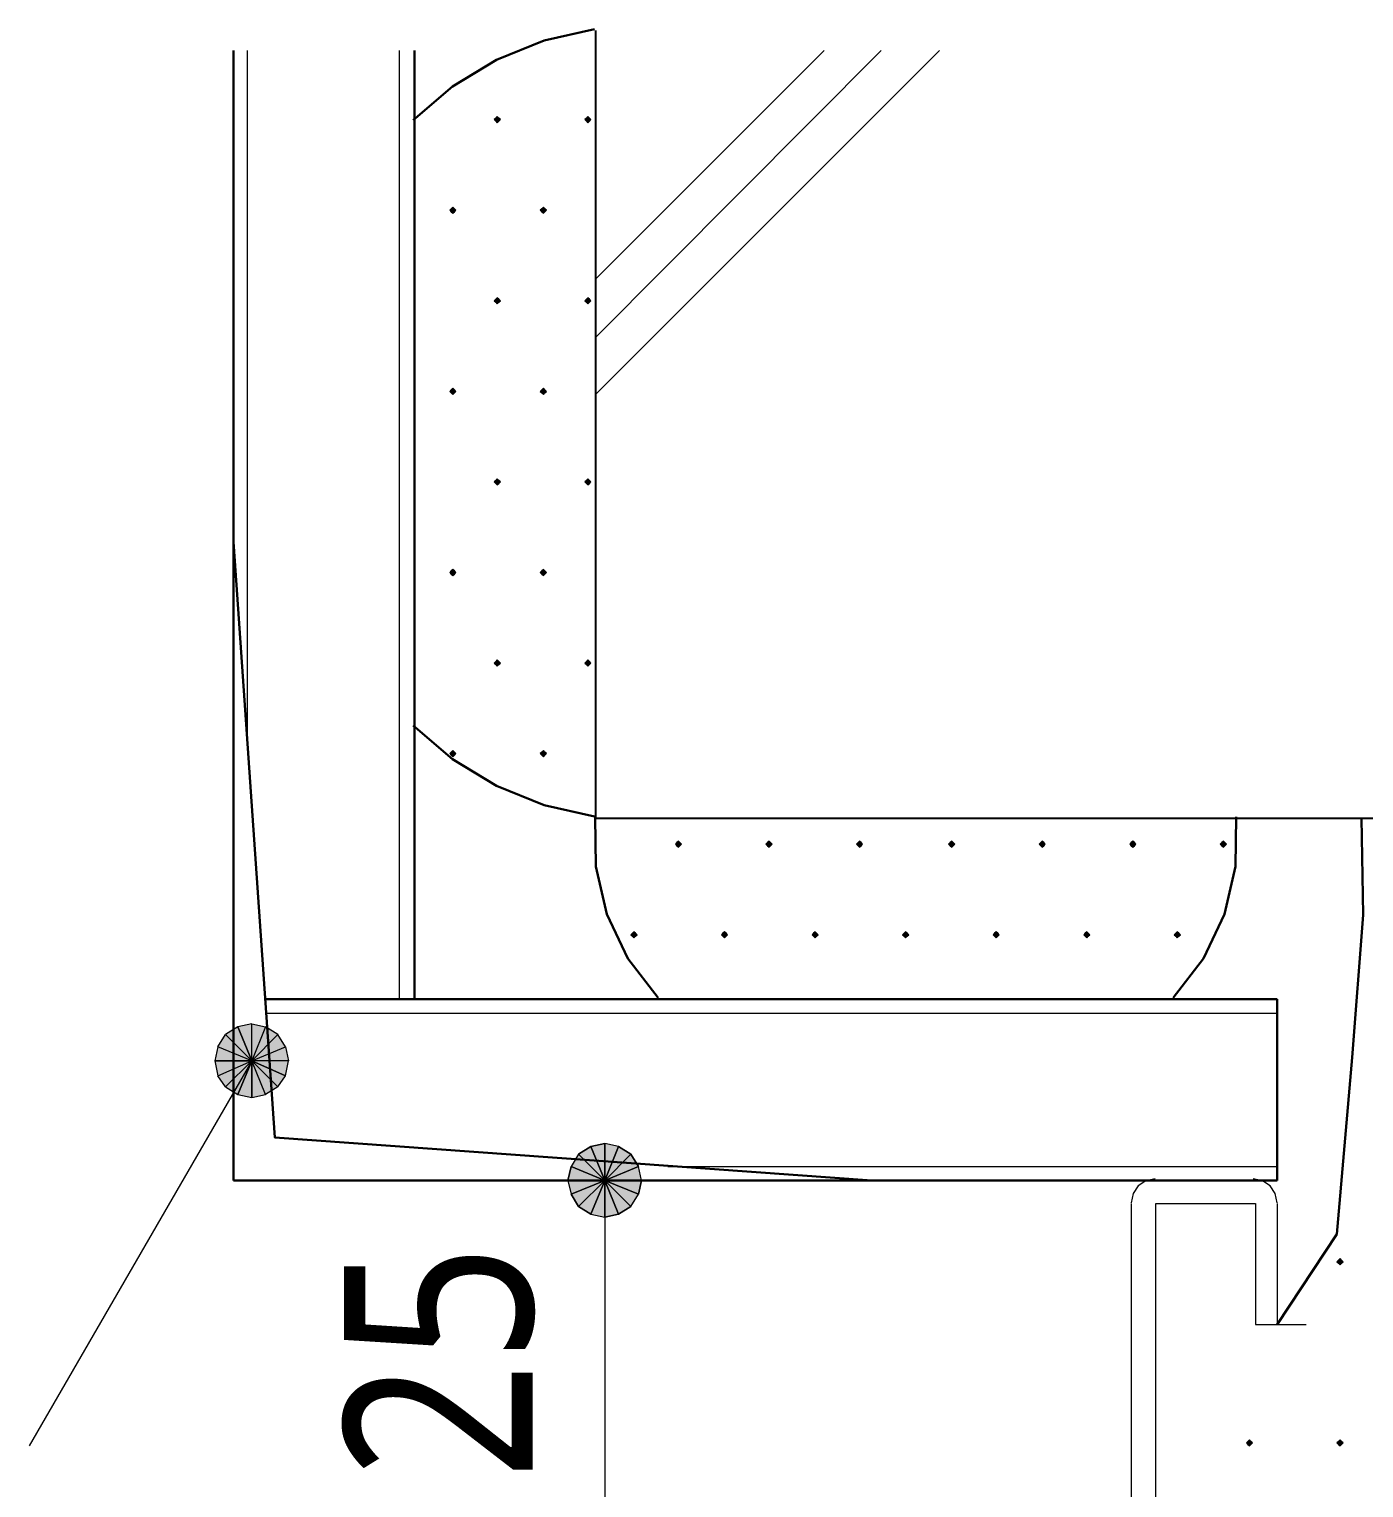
# Model space of a CAD drawing. Header units: millimetres. Extents: x 0 to 420, y 0 to 297.
# Drawn here: x 127.47 to 145.87, y 253.61 to 273.73 of the extents above; entities that cross this region are included whole.
import ezdxf
from ezdxf.enums import TextEntityAlignment as Align

# ---------------------------------------------------------------- set-up
doc = ezdxf.new("R2010")
doc.units = ezdxf.units.MM
doc.styles.add('kst32b', font='NotoSansJP-Variable.ttf')

msp = doc.modelspace()

# ---------------------------------------------------------------- hatches: boundary and pattern name
for points in [[(133.921, 272.521), (133.9, 272.5), (133.879, 272.479), (133.9, 272.457), (133.921, 272.436), (133.943, 272.457), (133.964, 272.479), (133.943, 272.5), (133.921, 272.521)], [(135.17, 272.521), (135.149, 272.5), (135.128, 272.479), (135.149, 272.457), (135.17, 272.436), (135.192, 272.457), (135.213, 272.479), (135.192, 272.5), (135.17, 272.521)], [(133.308, 271.272), (133.287, 271.251), (133.265, 271.23), (133.287, 271.208), (133.308, 271.187), (133.329, 271.208), (133.35, 271.23), (133.329, 271.251), (133.308, 271.272)], [(134.557, 271.272), (134.535, 271.251), (134.514, 271.23), (134.535, 271.208), (134.557, 271.187), (134.578, 271.208), (134.599, 271.23), (134.578, 271.251), (134.557, 271.272)], [(133.921, 270.023), (133.9, 270.002), (133.879, 269.981), (133.9, 269.96), (133.921, 269.938), (133.943, 269.96), (133.964, 269.981), (133.943, 270.002), (133.921, 270.023)], [(135.17, 270.023), (135.149, 270.002), (135.128, 269.981), (135.149, 269.96), (135.17, 269.938), (135.192, 269.96), (135.213, 269.981), (135.192, 270.002), (135.17, 270.023)], [(133.308, 268.774), (133.287, 268.753), (133.265, 268.732), (133.287, 268.711), (133.308, 268.69), (133.329, 268.711), (133.35, 268.732), (133.329, 268.753), (133.308, 268.774)], [(134.557, 268.774), (134.535, 268.753), (134.514, 268.732), (134.535, 268.711), (134.557, 268.69), (134.578, 268.711), (134.599, 268.732), (134.578, 268.753), (134.557, 268.774)], [(133.921, 267.525), (133.9, 267.504), (133.879, 267.483), (133.9, 267.462), (133.921, 267.441), (133.943, 267.462), (133.964, 267.483), (133.943, 267.504), (133.921, 267.525)], [(135.17, 267.525), (135.149, 267.504), (135.128, 267.483), (135.149, 267.462), (135.17, 267.441), (135.192, 267.462), (135.213, 267.483), (135.192, 267.504), (135.17, 267.525)], [(133.308, 266.277), (133.287, 266.255), (133.265, 266.234), (133.287, 266.213), (133.308, 266.192), (133.329, 266.213), (133.35, 266.234), (133.329, 266.255), (133.308, 266.277)], [(134.557, 266.277), (134.535, 266.255), (134.514, 266.234), (134.535, 266.213), (134.557, 266.192), (134.578, 266.213), (134.599, 266.234), (134.578, 266.255), (134.557, 266.277)], [(133.921, 265.028), (133.9, 265.007), (133.879, 264.985), (133.9, 264.964), (133.921, 264.943), (133.943, 264.964), (133.964, 264.985), (133.943, 265.007), (133.921, 265.028)], [(135.17, 265.028), (135.149, 265.007), (135.128, 264.985), (135.149, 264.964), (135.17, 264.943), (135.192, 264.964), (135.213, 264.985), (135.192, 265.007), (135.17, 265.028)], [(133.308, 263.779), (133.287, 263.758), (133.265, 263.737), (133.287, 263.715), (133.308, 263.694), (133.329, 263.715), (133.35, 263.737), (133.329, 263.758), (133.308, 263.779)], [(134.557, 263.779), (134.535, 263.758), (134.514, 263.737), (134.535, 263.715), (134.557, 263.694), (134.578, 263.715), (134.599, 263.737), (134.578, 263.758), (134.557, 263.779)], [(136.419, 262.53), (136.398, 262.509), (136.377, 262.488), (136.398, 262.467), (136.419, 262.446), (136.44, 262.467), (136.462, 262.488), (136.44, 262.509), (136.419, 262.53)], [(137.668, 262.53), (137.647, 262.509), (137.626, 262.488), (137.647, 262.467), (137.668, 262.446), (137.689, 262.467), (137.71, 262.488), (137.689, 262.509), (137.668, 262.53)], [(138.917, 262.53), (138.896, 262.509), (138.875, 262.488), (138.896, 262.467), (138.917, 262.446), (138.938, 262.467), (138.959, 262.488), (138.938, 262.509), (138.917, 262.53)], [(140.187, 262.53), (140.166, 262.509), (140.145, 262.488), (140.166, 262.467), (140.187, 262.446), (140.208, 262.467), (140.229, 262.488), (140.208, 262.509), (140.187, 262.53)], [(141.436, 262.53), (141.415, 262.509), (141.393, 262.488), (141.415, 262.467), (141.436, 262.446), (141.457, 262.467), (141.478, 262.488), (141.457, 262.509), (141.436, 262.53)], [(142.685, 262.53), (142.663, 262.509), (142.642, 262.488), (142.663, 262.467), (142.685, 262.446), (142.706, 262.467), (142.727, 262.488), (142.706, 262.509), (142.685, 262.53)], [(143.933, 262.53), (143.912, 262.509), (143.891, 262.488), (143.912, 262.467), (143.933, 262.446), (143.954, 262.467), (143.976, 262.488), (143.954, 262.509), (143.933, 262.53)], [(135.805, 261.281), (135.784, 261.26), (135.763, 261.239), (135.784, 261.218), (135.805, 261.197), (135.827, 261.218), (135.848, 261.239), (135.827, 261.26), (135.805, 261.281)], [(137.054, 261.281), (137.033, 261.26), (137.012, 261.239), (137.033, 261.218), (137.054, 261.197), (137.075, 261.218), (137.096, 261.239), (137.075, 261.26), (137.054, 261.281)], [(138.303, 261.281), (138.282, 261.26), (138.261, 261.239), (138.282, 261.218), (138.303, 261.197), (138.324, 261.218), (138.345, 261.239), (138.324, 261.26), (138.303, 261.281)], [(139.552, 261.281), (139.531, 261.26), (139.51, 261.239), (139.531, 261.218), (139.552, 261.197), (139.573, 261.218), (139.594, 261.239), (139.573, 261.26), (139.552, 261.281)], [(140.801, 261.281), (140.779, 261.26), (140.758, 261.239), (140.779, 261.218), (140.801, 261.197), (140.822, 261.218), (140.843, 261.239), (140.822, 261.26), (140.801, 261.281)], [(142.05, 261.281), (142.028, 261.26), (142.007, 261.239), (142.028, 261.218), (142.05, 261.197), (142.071, 261.218), (142.092, 261.239), (142.071, 261.26), (142.05, 261.281)], [(143.298, 261.281), (143.277, 261.26), (143.256, 261.239), (143.277, 261.218), (143.298, 261.197), (143.32, 261.218), (143.341, 261.239), (143.32, 261.26), (143.298, 261.281)], [(130.344, 259.038), (130.535, 258.995), (130.535, 259.503), (130.344, 259.038)], [(134.938, 258.043), (134.895, 257.852), (135.403, 257.852), (134.938, 258.043)], [(135.869, 257.662), (135.911, 257.852), (135.403, 257.852), (135.869, 257.662)], [(145.542, 256.773), (145.521, 256.752), (145.5, 256.73), (145.521, 256.709), (145.542, 256.688), (145.563, 256.709), (145.584, 256.73), (145.563, 256.752), (145.542, 256.773)], [(144.293, 254.275), (144.272, 254.254), (144.251, 254.233), (144.272, 254.212), (144.293, 254.19), (144.314, 254.212), (144.336, 254.233), (144.314, 254.254), (144.293, 254.275)], [(145.542, 254.275), (145.521, 254.254), (145.5, 254.233), (145.521, 254.212), (145.542, 254.19), (145.563, 254.212), (145.584, 254.233), (145.563, 254.254), (145.542, 254.275)]]:
    msp.add_hatch(color=7).paths.add_polyline_path(points)
h = msp.add_hatch(color=7)
h.paths.add_polyline_path([(130.344, 259.969), (130.175, 259.863), (130.535, 259.503), (130.344, 259.969)])
h.paths.add_polyline_path([(130.175, 259.863), (130.535, 259.503), (130.069, 259.694), (130.175, 259.863)])
h.paths.add_polyline_path([(130.535, 259.503), (130.069, 259.694), (130.027, 259.503), (130.535, 259.503)])
h = msp.add_hatch(color=7)
h.paths.add_polyline_path([(130.895, 259.863), (130.725, 259.969), (130.535, 259.503), (130.895, 259.863)])
h.paths.add_polyline_path([(130.725, 259.969), (130.535, 259.503), (130.535, 260.011), (130.725, 259.969)])
h.paths.add_polyline_path([(130.535, 259.503), (130.535, 260.011), (130.344, 259.969), (130.535, 259.503)])
h = msp.add_hatch(color=7)
h.paths.add_polyline_path([(131.001, 259.292), (131.043, 259.503), (130.535, 259.503), (131.001, 259.292)])
h.paths.add_polyline_path([(131.043, 259.503), (130.535, 259.503), (131.001, 259.694), (131.043, 259.503)])
h.paths.add_polyline_path([(130.535, 259.503), (131.001, 259.694), (130.895, 259.863), (130.535, 259.503)])
h = msp.add_hatch(color=7)
h.paths.add_polyline_path([(130.027, 259.503), (130.069, 259.292), (130.535, 259.503), (130.027, 259.503)])
h.paths.add_polyline_path([(130.069, 259.292), (130.535, 259.503), (130.175, 259.143), (130.069, 259.292)])
h.paths.add_polyline_path([(130.535, 259.503), (130.175, 259.143), (130.344, 259.038), (130.535, 259.503)])
h = msp.add_hatch(color=7)
h.paths.add_polyline_path([(130.535, 258.995), (130.725, 259.038), (130.535, 259.503), (130.535, 258.995)])
h.paths.add_polyline_path([(130.725, 259.038), (130.535, 259.503), (130.895, 259.143), (130.725, 259.038)])
h.paths.add_polyline_path([(130.535, 259.503), (130.895, 259.143), (131.001, 259.292), (130.535, 259.503)])
h = msp.add_hatch(color=7)
h.paths.add_polyline_path([(135.403, 258.36), (135.213, 258.318), (135.403, 257.852), (135.403, 258.36)])
h.paths.add_polyline_path([(135.213, 258.318), (135.403, 257.852), (135.043, 258.212), (135.213, 258.318)])
h.paths.add_polyline_path([(135.403, 257.852), (135.043, 258.212), (134.938, 258.043), (135.403, 257.852)])
h = msp.add_hatch(color=7)
h.paths.add_polyline_path([(135.594, 258.318), (135.403, 258.36), (135.403, 257.852), (135.594, 258.318)])
h.paths.add_polyline_path([(135.403, 258.36), (135.403, 257.852), (135.213, 258.318), (135.403, 258.36)])
h.paths.add_polyline_path([(135.403, 257.852), (135.213, 258.318), (135.043, 258.212), (135.403, 257.852)])
h = msp.add_hatch(color=7)
h.paths.add_polyline_path([(135.869, 258.043), (135.763, 258.212), (135.403, 257.852), (135.869, 258.043)])
h.paths.add_polyline_path([(135.763, 258.212), (135.403, 257.852), (135.594, 258.318), (135.763, 258.212)])
h.paths.add_polyline_path([(135.403, 257.852), (135.594, 258.318), (135.403, 258.36), (135.403, 257.852)])
h = msp.add_hatch(color=7)
h.paths.add_polyline_path([(135.911, 257.852), (135.869, 258.043), (135.403, 257.852), (135.911, 257.852)])
h.paths.add_polyline_path([(135.869, 258.043), (135.403, 257.852), (135.763, 258.212), (135.869, 258.043)])
h.paths.add_polyline_path([(135.403, 257.852), (135.763, 258.212), (135.594, 258.318), (135.403, 257.852)])
h = msp.add_hatch(color=7)
h.paths.add_polyline_path([(135.043, 258.212), (134.938, 258.043), (135.403, 257.852), (135.043, 258.212)])
h.paths.add_polyline_path([(134.938, 258.043), (135.403, 257.852), (134.895, 257.852), (134.938, 258.043)])
h.paths.add_polyline_path([(135.403, 257.852), (134.895, 257.852), (134.938, 257.662), (135.403, 257.852)])
h = msp.add_hatch(color=7)
h.paths.add_polyline_path([(134.895, 257.852), (134.938, 257.662), (135.403, 257.852), (134.895, 257.852)])
h.paths.add_polyline_path([(134.938, 257.662), (135.403, 257.852), (135.043, 257.492), (134.938, 257.662)])
h.paths.add_polyline_path([(135.403, 257.852), (135.043, 257.492), (135.213, 257.387), (135.403, 257.852)])
h = msp.add_hatch(color=7)
h.paths.add_polyline_path([(134.938, 257.662), (135.043, 257.492), (135.403, 257.852), (134.938, 257.662)])
h.paths.add_polyline_path([(135.043, 257.492), (135.403, 257.852), (135.213, 257.387), (135.043, 257.492)])
h.paths.add_polyline_path([(135.403, 257.852), (135.213, 257.387), (135.403, 257.344), (135.403, 257.852)])
h = msp.add_hatch(color=7)
h.paths.add_polyline_path([(135.213, 257.387), (135.403, 257.344), (135.403, 257.852), (135.213, 257.387)])
h.paths.add_polyline_path([(135.403, 257.344), (135.403, 257.852), (135.594, 257.387), (135.403, 257.344)])
h.paths.add_polyline_path([(135.403, 257.852), (135.594, 257.387), (135.763, 257.492), (135.403, 257.852)])
h = msp.add_hatch(color=7)
h.paths.add_polyline_path([(135.763, 257.492), (135.869, 257.662), (135.403, 257.852), (135.763, 257.492)])
h.paths.add_polyline_path([(135.869, 257.662), (135.403, 257.852), (135.911, 257.852), (135.869, 257.662)])
h.paths.add_polyline_path([(135.403, 257.852), (135.911, 257.852), (135.869, 258.043), (135.403, 257.852)])
h = msp.add_hatch(color=7)
h.paths.add_polyline_path([(135.403, 257.344), (135.594, 257.387), (135.403, 257.852), (135.403, 257.344)])
h.paths.add_polyline_path([(135.594, 257.387), (135.403, 257.852), (135.763, 257.492), (135.594, 257.387)])
h.paths.add_polyline_path([(135.403, 257.852), (135.763, 257.492), (135.869, 257.662), (135.403, 257.852)])

# ---------------------------------------------------------------- linework, layer by layer
at = {"lineweight": 30}
for points in [[(135.262, 273.726), (134.566, 273.569), (133.909, 273.303), (133.304, 272.935), (132.762, 272.471)], [(130.281, 273.431), (130.281, 257.852)], [(132.779, 273.431), (132.779, 260.35)], [(130.281, 266.658), (130.852, 258.445), (139.086, 257.852)], [(132.762, 264.125), (133.304, 263.661), (133.909, 263.293), (134.566, 263.027), (135.262, 262.87)], [(135.269, 262.863), (135.278, 262.18), (135.431, 261.522), (135.72, 260.911), (136.137, 260.37)], [(143.242, 260.37), (143.659, 260.911), (143.948, 261.522), (144.101, 262.18), (144.109, 262.863)], [(145.838, 262.848), (145.86, 261.514)], [(145.86, 261.514), (145.711, 259.546), (145.5, 257.112)], [(130.725, 260.35), (144.674, 260.35)], [(144.674, 257.852), (144.674, 260.35)], [(130.281, 257.852), (144.674, 257.852)], [(145.5, 257.112), (144.674, 255.863)]]:
    msp.add_lwpolyline(points, dxfattribs=at)
at = {"lineweight": 25}
for points in [[(135.276, 273.706), (135.276, 262.848)], [(135.276, 262.848), (159.279, 262.848)]]:
    msp.add_lwpolyline(points, dxfattribs=at)
at = {"lineweight": 13}
for points in [[(130.471, 273.431), (130.471, 263.864)], [(132.567, 273.431), (132.567, 260.35)], [(135.276, 270.277), (138.43, 273.431)], [(135.276, 269.473), (139.213, 273.431)], [(135.276, 268.69), (140.018, 273.431)], [(130.746, 260.159), (144.674, 260.159)], [(130.535, 259.503), (127.466, 254.19)], [(135.403, 257.852), (135.403, 252.857), (140.653, 252.857)], [(136.271, 258.043), (144.674, 258.043)], [(142.991, 257.873), (142.864, 257.848), (142.759, 257.777), (142.689, 257.673), (142.663, 257.545)], [(144.357, 257.852), (143.002, 257.852)], [(144.674, 257.545), (144.648, 257.673), (144.578, 257.777), (144.474, 257.848), (144.346, 257.873)], [(142.663, 257.535), (142.663, 253.174)], [(151.278, 253.174), (143.002, 253.174), (143.002, 257.535)], [(143.002, 257.535), (144.378, 257.535)], [(144.378, 257.535), (144.378, 255.863)], [(144.674, 257.535), (144.674, 255.863)], [(144.378, 255.863), (145.076, 255.863)], [(144.378, 255.863), (144.674, 255.863)]]:
    msp.add_lwpolyline(points, dxfattribs=at)
at = {"lineweight": 0}
for points in [[(133.921, 272.521), (133.9, 272.5), (133.879, 272.479), (133.9, 272.457), (133.921, 272.436), (133.943, 272.457), (133.964, 272.479), (133.943, 272.5)], [(135.17, 272.521), (135.149, 272.5), (135.128, 272.479), (135.149, 272.457), (135.17, 272.436), (135.192, 272.457), (135.213, 272.479), (135.192, 272.5)], [(133.308, 271.272), (133.287, 271.251), (133.265, 271.23), (133.287, 271.208), (133.308, 271.187), (133.329, 271.208), (133.35, 271.23), (133.329, 271.251)], [(134.557, 271.272), (134.535, 271.251), (134.514, 271.23), (134.535, 271.208), (134.557, 271.187), (134.578, 271.208), (134.599, 271.23), (134.578, 271.251)], [(133.921, 270.023), (133.9, 270.002), (133.879, 269.981), (133.9, 269.96), (133.921, 269.938), (133.943, 269.96), (133.964, 269.981), (133.943, 270.002)], [(135.17, 270.023), (135.149, 270.002), (135.128, 269.981), (135.149, 269.96), (135.17, 269.938), (135.192, 269.96), (135.213, 269.981), (135.192, 270.002)], [(133.308, 268.774), (133.287, 268.753), (133.265, 268.732), (133.287, 268.711), (133.308, 268.69), (133.329, 268.711), (133.35, 268.732), (133.329, 268.753)], [(134.557, 268.774), (134.535, 268.753), (134.514, 268.732), (134.535, 268.711), (134.557, 268.69), (134.578, 268.711), (134.599, 268.732), (134.578, 268.753)], [(133.921, 267.525), (133.9, 267.504), (133.879, 267.483), (133.9, 267.462), (133.921, 267.441), (133.943, 267.462), (133.964, 267.483), (133.943, 267.504)], [(135.17, 267.525), (135.149, 267.504), (135.128, 267.483), (135.149, 267.462), (135.17, 267.441), (135.192, 267.462), (135.213, 267.483), (135.192, 267.504)], [(133.308, 266.277), (133.287, 266.255), (133.265, 266.234), (133.287, 266.213), (133.308, 266.192), (133.329, 266.213), (133.35, 266.234), (133.329, 266.255)], [(134.557, 266.277), (134.535, 266.255), (134.514, 266.234), (134.535, 266.213), (134.557, 266.192), (134.578, 266.213), (134.599, 266.234), (134.578, 266.255)], [(133.921, 265.028), (133.9, 265.007), (133.879, 264.985), (133.9, 264.964), (133.921, 264.943), (133.943, 264.964), (133.964, 264.985), (133.943, 265.007)], [(135.17, 265.028), (135.149, 265.007), (135.128, 264.985), (135.149, 264.964), (135.17, 264.943), (135.192, 264.964), (135.213, 264.985), (135.192, 265.007)], [(133.308, 263.779), (133.287, 263.758), (133.265, 263.737), (133.287, 263.715), (133.308, 263.694), (133.329, 263.715), (133.35, 263.737), (133.329, 263.758)], [(134.557, 263.779), (134.535, 263.758), (134.514, 263.737), (134.535, 263.715), (134.557, 263.694), (134.578, 263.715), (134.599, 263.737), (134.578, 263.758)], [(136.419, 262.53), (136.398, 262.509), (136.377, 262.488), (136.398, 262.467), (136.419, 262.446), (136.44, 262.467), (136.462, 262.488), (136.44, 262.509)], [(137.668, 262.53), (137.647, 262.509), (137.626, 262.488), (137.647, 262.467), (137.668, 262.446), (137.689, 262.467), (137.71, 262.488), (137.689, 262.509)], [(138.917, 262.53), (138.896, 262.509), (138.875, 262.488), (138.896, 262.467), (138.917, 262.446), (138.938, 262.467), (138.959, 262.488), (138.938, 262.509)], [(140.187, 262.53), (140.166, 262.509), (140.145, 262.488), (140.166, 262.467), (140.187, 262.446), (140.208, 262.467), (140.229, 262.488), (140.208, 262.509)], [(141.436, 262.53), (141.415, 262.509), (141.393, 262.488), (141.415, 262.467), (141.436, 262.446), (141.457, 262.467), (141.478, 262.488), (141.457, 262.509)], [(142.685, 262.53), (142.663, 262.509), (142.642, 262.488), (142.663, 262.467), (142.685, 262.446), (142.706, 262.467), (142.727, 262.488), (142.706, 262.509)], [(143.933, 262.53), (143.912, 262.509), (143.891, 262.488), (143.912, 262.467), (143.933, 262.446), (143.954, 262.467), (143.976, 262.488), (143.954, 262.509)], [(135.805, 261.281), (135.784, 261.26), (135.763, 261.239), (135.784, 261.218), (135.805, 261.197), (135.827, 261.218), (135.848, 261.239), (135.827, 261.26)], [(137.054, 261.281), (137.033, 261.26), (137.012, 261.239), (137.033, 261.218), (137.054, 261.197), (137.075, 261.218), (137.096, 261.239), (137.075, 261.26)], [(138.303, 261.281), (138.282, 261.26), (138.261, 261.239), (138.282, 261.218), (138.303, 261.197), (138.324, 261.218), (138.345, 261.239), (138.324, 261.26)], [(139.552, 261.281), (139.531, 261.26), (139.51, 261.239), (139.531, 261.218), (139.552, 261.197), (139.573, 261.218), (139.594, 261.239), (139.573, 261.26)], [(140.801, 261.281), (140.779, 261.26), (140.758, 261.239), (140.779, 261.218), (140.801, 261.197), (140.822, 261.218), (140.843, 261.239), (140.822, 261.26)], [(142.05, 261.281), (142.028, 261.26), (142.007, 261.239), (142.028, 261.218), (142.05, 261.197), (142.071, 261.218), (142.092, 261.239), (142.071, 261.26)], [(143.298, 261.281), (143.277, 261.26), (143.256, 261.239), (143.277, 261.218), (143.298, 261.197), (143.32, 261.218), (143.341, 261.239), (143.32, 261.26)], [(130.175, 259.863), (130.535, 259.503), (130.069, 259.694)], [(130.344, 259.969), (130.175, 259.863), (130.535, 259.503)], [(130.535, 259.503), (130.535, 260.011), (130.344, 259.969)], [(130.725, 259.969), (130.535, 259.503), (130.535, 260.011)], [(130.895, 259.863), (130.725, 259.969), (130.535, 259.503)], [(130.535, 259.503), (131.001, 259.694), (130.895, 259.863)], [(130.535, 259.503), (130.069, 259.694), (130.027, 259.503)], [(131.043, 259.503), (130.535, 259.503), (131.001, 259.694)], [(130.027, 259.503), (130.069, 259.292), (130.535, 259.503)], [(130.069, 259.292), (130.535, 259.503), (130.175, 259.143)], [(130.535, 259.503), (130.175, 259.143), (130.344, 259.038)], [(130.344, 259.038), (130.535, 258.995), (130.535, 259.503)], [(130.535, 258.995), (130.725, 259.038), (130.535, 259.503)], [(130.725, 259.038), (130.535, 259.503), (130.895, 259.143)], [(130.535, 259.503), (130.895, 259.143), (131.001, 259.292)], [(131.001, 259.292), (131.043, 259.503), (130.535, 259.503)], [(135.403, 257.852), (135.213, 258.318), (135.043, 258.212)], [(135.213, 258.318), (135.403, 257.852), (135.043, 258.212)], [(135.403, 258.36), (135.403, 257.852), (135.213, 258.318)], [(135.403, 258.36), (135.213, 258.318), (135.403, 257.852)], [(135.594, 258.318), (135.403, 258.36), (135.403, 257.852)], [(135.403, 257.852), (135.594, 258.318), (135.403, 258.36)], [(135.403, 257.852), (135.763, 258.212), (135.594, 258.318)], [(135.763, 258.212), (135.403, 257.852), (135.594, 258.318)], [(135.043, 258.212), (134.938, 258.043), (135.403, 257.852)], [(135.403, 257.852), (135.043, 258.212), (134.938, 258.043)], [(135.869, 258.043), (135.403, 257.852), (135.763, 258.212)], [(135.869, 258.043), (135.763, 258.212), (135.403, 257.852)], [(134.938, 258.043), (135.403, 257.852), (134.895, 257.852)], [(134.938, 258.043), (134.895, 257.852), (135.403, 257.852)], [(135.403, 257.852), (134.895, 257.852), (134.938, 257.662)], [(134.895, 257.852), (134.938, 257.662), (135.403, 257.852)], [(134.938, 257.662), (135.043, 257.492), (135.403, 257.852)], [(134.938, 257.662), (135.403, 257.852), (135.043, 257.492)], [(135.043, 257.492), (135.403, 257.852), (135.213, 257.387)], [(135.403, 257.852), (135.043, 257.492), (135.213, 257.387)], [(135.403, 257.852), (135.213, 257.387), (135.403, 257.344)], [(135.213, 257.387), (135.403, 257.344), (135.403, 257.852)], [(135.911, 257.852), (135.869, 258.043), (135.403, 257.852)], [(135.403, 257.852), (135.911, 257.852), (135.869, 258.043)], [(135.403, 257.344), (135.594, 257.387), (135.403, 257.852)], [(135.594, 257.387), (135.403, 257.852), (135.763, 257.492)], [(135.403, 257.852), (135.763, 257.492), (135.869, 257.662)], [(135.869, 257.662), (135.911, 257.852), (135.403, 257.852)], [(135.403, 257.344), (135.403, 257.852), (135.594, 257.387)], [(135.403, 257.852), (135.594, 257.387), (135.763, 257.492)], [(135.763, 257.492), (135.869, 257.662), (135.403, 257.852)], [(135.869, 257.662), (135.403, 257.852), (135.911, 257.852)], [(145.542, 256.773), (145.521, 256.752), (145.5, 256.73), (145.521, 256.709), (145.542, 256.688), (145.563, 256.709), (145.584, 256.73), (145.563, 256.752)], [(144.293, 254.275), (144.272, 254.254), (144.251, 254.233), (144.272, 254.212), (144.293, 254.19), (144.314, 254.212), (144.336, 254.233), (144.314, 254.254)], [(145.542, 254.275), (145.521, 254.254), (145.5, 254.233), (145.521, 254.212), (145.542, 254.19), (145.563, 254.212), (145.584, 254.233), (145.563, 254.254)]]:
    msp.add_lwpolyline(points, close=True, dxfattribs=at)

# ---------------------------------------------------------------- texts
at = {"style": 'kst32b'}
msp.add_text('25', height=2.5989, dxfattribs=at).set_placement((134.408, 253.725), (134.408, 256.973), align=Align.FIT)

doc.saveas('drawing.dxf')
